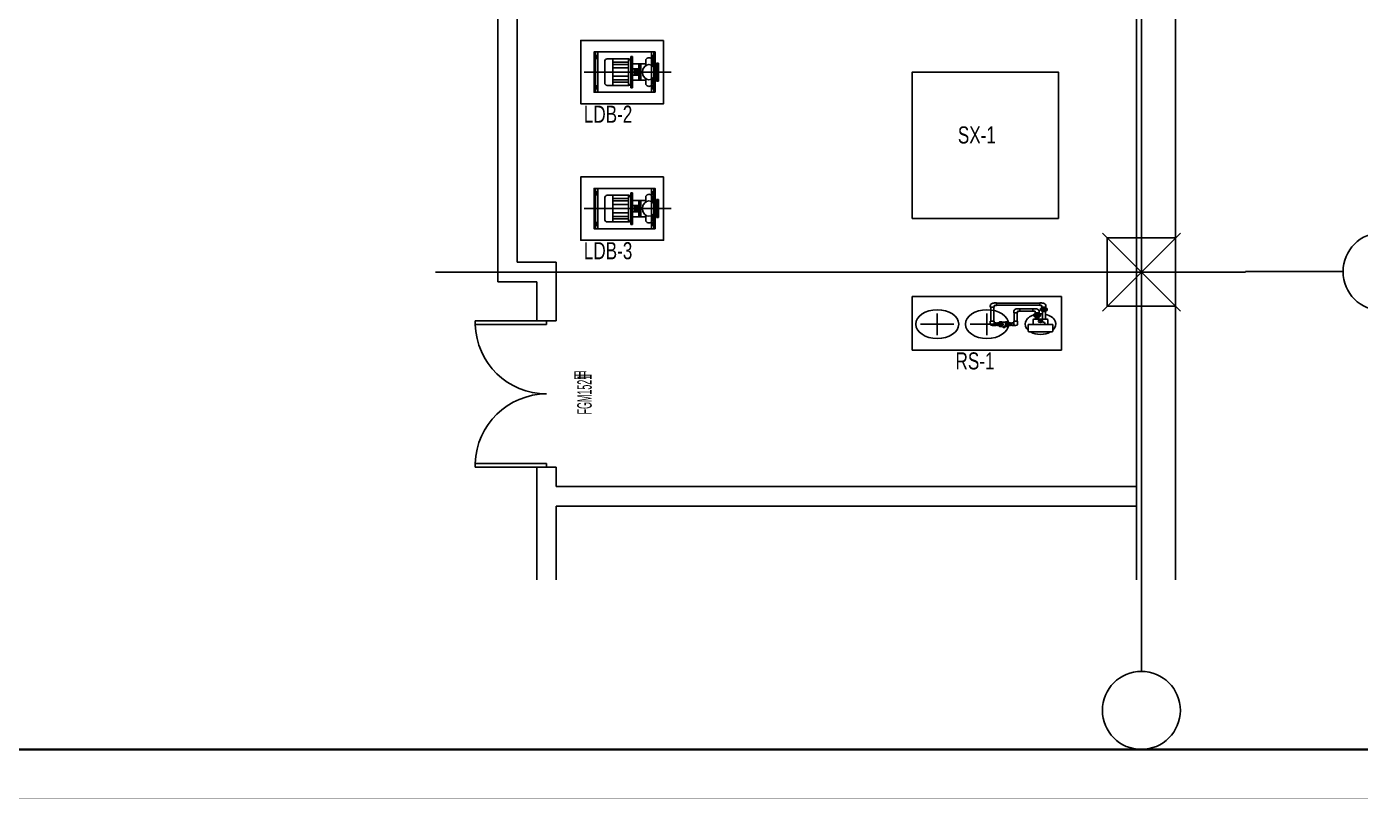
# Model space of a CAD drawing. Extents: x -253824 to 107923, y -224968 to 180578.
# Drawn here: x -190441 to -176763, y -58671 to -50758 of the extents above; entities that cross this region are included whole.
import ezdxf
from ezdxf.enums import TextEntityAlignment as Align

# ---------------------------------------------------------------- set-up
doc = ezdxf.new("R2010")
doc.units = 0
doc.header["$LTSCALE"] = 1000
doc.header["$MEASUREMENT"] = 0
doc.linetypes.add('ACAD_ISO04W100', pattern=[30, 24, -3, 0, -3])
doc.linetypes.add('CENTER', pattern=[2, 1.25, -0.25, 0.25, -0.25])
doc.layers.get('0').update_dxf_attribs({"linetype": 'CONTINUOUS'})
doc.layers.add('00AC-空调设备-131', color=131, linetype='CONTINUOUS', lineweight=18)
doc.layers.add('04-不打印_辅助线', color=165, linetype='CONTINUOUS', plot=False)
for name, color, linetype in [('A_STR-砌块墙', 121, 'CONTINUOUS'), ('A_STR-砼墙', 51, 'CONTINUOUS'), ('A_STR-砼柱', 51, 'CONTINUOUS'), ('ACS_COM_BZ', 3, 'CONTINUOUS'), ('AXIS', 3, 'CONTINUOUS'), ('AXIS_TEXT', 7, 'CONTINUOUS'), ('DEVICE', 2, 'CONTINUOUS'), ('DOOR_FIRE', 220, 'CONTINUOUS'), ('DOOR_FIRE_TEXT', 7, 'CONTINUOUS'), ('DOTE', 1, 'CONTINUOUS'), ('WALL', 9, 'CONTINUOUS'), ('改造', 7, 'CONTINUOUS')]:
    doc.layers.add(name, color=color, linetype=linetype)
doc.styles.add('_TCH_WINDOW', font='ros.shx', dxfattribs={"width": 0.65, "height": 3.5, "bigfont": 'jd.shx'})
doc.styles.add('COMPLEX', font='COMPLEX')
doc.styles.add('HZF', font='ros.shx', dxfattribs={"width": 0.75, "bigfont": 'jd.shx'})

# ---------------------------------------------------------------- blocks, each defined once
blk = doc.blocks.new('图框-A1')
for points, const_width in [([(0, 0), (841, 0), (841, 594), (0, 594)], 0.05), ([(766, 584), (25, 584), (25, 10), (766, 10)], 0.5)]:
    blk.add_lwpolyline(points, close=True, dxfattribs=dict(const_width=const_width))
blk = doc.blocks.new('beng')
at = {"layer": 'DEVICE', "color": 7}
for p, q in [((65, -300), (65, 300)), ((65, 229), (105, 229)), ((85, 259), (85, 194)), ((105, -300), (105, 300)), ((455, -234), (455, 234)), ((1054, -300), (1054, 300)), ((1055, 229), (1095, 229)), ((1075, 259), (1075, 194)), ((1095, -300), (1095, 300)), ((0, -134), (0, 134)), ((294, -122), (294, 122)), ((310, -122), (310, 122)), ((326, -122), (326, 122)), ((326, 47), (439, 47)), ((358, -47), (358, 47)), ((358, 22), (408, 22)), ((408, -47), (408, 47)), ((512, -198), (512, 198)), ((512, 150), (789, 150)), ((512, 115), (789, 115)), ((512, 62), (789, 62)), ((789, -198), (789, 198)), ((85, -259), (85, -194)), ((326, -47), (439, -47)), ((358, -22), (408, -22)), ((512, -62), (789, -62)), ((512, -115), (789, -115)), ((512, -150), (789, -150)), ((1075, -259), (1075, -194)), ((65, -229), (105, -229)), ((1054, -229), (1095, -229))]:
    blk.add_line(p, q, dxfattribs=at)
at = {"layer": 'DEVICE', "color": 7, "linetype": 'CENTER', "ltscale": 500}
blk.add_line((-241, 0), (1293, 0), dxfattribs=at)
at = {"layer": 'DEVICE', "color": 7}
blk.add_lwpolyline([(40, 300), (1120, 300), (1120, -300), (40, -300)], close=True, dxfattribs=at)
for centre in [(85, 229), (1075, 229), (85, -229), (1075, -229)]:
    blk.add_circle(centre, 8.14, dxfattribs=at)
at = {"layer": 'WALL', "ltscale": 0.2}
for p, q in [((471, 234), (439, 234)), ((439, -234), (439, 234)), ((471, -234), (471, 234)), ((16, 134), (-16, 134)), ((-16, -134), (-16, 134)), ((16, -134), (16, 134)), ((89, 96), (16, 96)), ((95, 100), (95, 185)), ((205, 100), (205, 185)), ((439, 122), (205, 122)), ((296, 122), (264, 122)), ((471, -142), (471, 142)), ((889, 198), (512, 198)), ((930, -157), (930, 157)), ((16, -134), (-16, -134)), ((16, -134), (3, -134)), ((89, -96), (16, -96)), ((95, -185), (95, -100)), ((205, -185), (205, -100)), ((206, -122), (439, -122)), ((296, -122), (264, -122)), ((296, -122), (283, -122)), ((889, -198), (512, -198)), ((471, -234), (439, -234)), ((471, -234), (458, -234))]:
    blk.add_line(p, q, dxfattribs=at)
blk.add_circle((150, 0), 114, dxfattribs=at)
for centre, radius, start, end in [((150, 144), 68.9, 36.4877, 143.5123), ((512, 157), 40.7, 90, 180), ((889, 157), 40.7, 0, 90), ((150, -144), 68.9, 216.4877, 323.5123), ((512, -157), 40.7, 180, 270), ((889, -157), 40.7, 270, 0)]:
    blk.add_arc(centre, radius, start, end, dxfattribs=at)
blk = doc.blocks.new('A$C1A1A00B8')
at = {"layer": '00AC-空调设备-131', "color": 8, "lineweight": -3}
for p, q in [((300, 914), (300, 0)), ((2000, 914), (300, 914)), ((2000, 914), (2000, 0)), ((2000, 0), (300, 0))]:
    blk.add_line(p, q, dxfattribs=at)
at = {"layer": '00AC-空调设备-131', "lineweight": -3}
for p, q in [((1261, 802, 0), (1234, 802, 0)), ((1261, 802, 0), (1261, 758, 0)), ((1261, 797, 0), (1753, 797, 0)), ((1261, 762, 0), (1753, 762, 0)), ((1753, 758, 0), (1753, 802, 0)), ((1753, 802, 0), (1779, 802, 0)), ((1190, 732, 0), (1190, 758, 0)), ((1234, 732, 0), (1190, 732, 0)), ((1195, 490, 0), (1195, 732, 0)), ((1230, 490, 0), (1230, 732, 0)), ((1234, 732, 0), (1234, 758, 0)), ((1261, 758, 0), (1234, 758, 0)), ((1458, 634, 0), (1458, 661, 0)), ((1501, 634, 0), (1458, 634, 0)), ((1462, 490, 0), (1462, 634, 0)), ((1497, 490, 0), (1497, 634, 0)), ((1528, 704, 0), (1501, 704, 0)), ((1528, 661, 0), (1501, 661, 0)), ((1501, 634, 0), (1501, 661, 0)), ((1528, 704, 0), (1528, 661, 0)), ((1528, 700, 0), (1676, 700, 0)), ((1528, 665, 0), (1676, 665, 0)), ((1676, 661, 0), (1676, 704, 0)), ((1676, 704, 0), (1702, 704, 0)), ((1676, 661, 0), (1702, 661, 0)), ((1685, 612, 0), (1762, 612, 0)), ((1685, 580, 0), (1685, 612, 0)), ((1694, 577, 0), (1694, 612, 0)), ((1702, 633, 0), (1702, 661, 0)), ((1702, 612, 0), (1702, 633, 0)), ((1702, 633, 0), (1746, 633, 0)), ((1746, 633, 0), (1702, 633, 0)), ((1708, 556, 0), (1708, 633, 0)), ((1724, 556, 0), (1724, 633, 0)), ((1740, 556, 0), (1740, 633, 0)), ((1746, 633, 0), (1746, 661, 0)), ((1746, 612, 0), (1746, 633, 0)), ((1753, 758, 0), (1779, 758, 0)), ((1754, 577, 0), (1754, 612, 0)), ((1762, 678, 0), (1762, 710, 0)), ((1762, 710, 0), (1839, 710, 0)), ((1765, 675, 0), (1762, 678, 0)), ((1762, 580, 0), (1762, 612, 0)), ((1765, 675, 0), (1837, 675, 0)), ((1771, 675, 0), (1771, 710, 0)), ((1779, 731, 0), (1779, 758, 0)), ((1779, 710, 0), (1779, 731, 0)), ((1779, 731, 0), (1823, 731, 0)), ((1823, 731, 0), (1779, 731, 0)), ((1779, 654, 0), (1779, 675, 0)), ((1779, 654, 0), (1823, 654, 0)), ((1783, 654, 0), (1783, 524, 0)), ((1785, 654, 0), (1785, 731, 0)), ((1801, 654, 0), (1801, 731, 0)), ((1817, 654, 0), (1817, 731, 0)), ((1818, 654, 0), (1818, 524, 0)), ((1823, 731, 0), (1823, 758, 0)), ((1823, 710, 0), (1823, 731, 0)), ((1823, 654, 0), (1823, 675, 0)), ((1831, 675, 0), (1831, 710, 0)), ((1839, 678, 0), (1837, 675, 0)), ((1839, 678, 0), (1839, 710, 0)), ((1190, 490, 0), (1234, 490, 0)), ((1190, 490, 0), (1190, 441, 0)), ((1234, 490, 0), (1234, 441, 0)), ((1257, 463, 0), (1234, 463, 0)), ((1257, 463, 0), (1257, 419, 0)), ((1257, 459, 0), (1271, 459, 0)), ((1271, 463, 0), (1292, 463, 0)), ((1271, 419, 0), (1271, 463, 0)), ((1271, 457, 0), (1327, 457, 0)), ((1295, 480, 0), (1292, 477, 0)), ((1292, 405, 0), (1292, 477, 0)), ((1292, 471, 0), (1327, 471, 0)), ((1295, 480, 0), (1327, 480, 0)), ((1327, 403, 0), (1327, 480, 0)), ((1397, 480, 0), (1365, 480, 0)), ((1365, 403, 0), (1365, 480, 0)), ((1400, 471, 0), (1365, 471, 0)), ((1421, 457, 0), (1365, 457, 0)), ((1397, 480, 0), (1400, 477, 0)), ((1400, 405, 0), (1400, 477, 0)), ((1421, 463, 0), (1400, 463, 0)), ((1421, 463, 0), (1421, 419, 0)), ((1421, 459, 0), (1435, 459, 0)), ((1435, 463, 0), (1458, 463, 0)), ((1435, 463, 0), (1435, 419, 0)), ((1458, 490, 0), (1501, 490, 0)), ((1458, 490, 0), (1458, 441, 0)), ((1501, 490, 0), (1501, 441, 0)), ((1678, 435, 0), (1678, 517, 0)), ((1688, 577, 0), (1685, 580, 0)), ((1839, 524, 0), (1685, 524, 0)), ((1688, 577, 0), (1760, 577, 0)), ((1702, 556, 0), (1702, 577, 0)), ((1702, 556, 0), (1746, 556, 0)), ((1706, 556, 0), (1706, 524, 0)), ((1741, 556, 0), (1741, 524, 0)), ((1746, 556, 0), (1746, 577, 0)), ((1762, 580, 0), (1760, 577, 0)), ((1846, 435, 0), (1846, 517, 0)), ((1257, 419, 0), (1212, 419, 0)), ((1257, 424, 0), (1271, 424, 0)), ((1271, 441, 0), (1327, 441, 0)), ((1271, 425, 0), (1327, 425, 0)), ((1271, 419, 0), (1292, 419, 0)), ((1292, 411, 0), (1327, 411, 0)), ((1292, 405, 0), (1295, 403, 0)), ((1295, 403, 0), (1327, 403, 0)), ((1335, 384, 0), (1333, 393, 0)), ((1333, 393, 0), (1359, 393, 0)), ((1335, 384, 0), (1357, 384, 0)), ((1339, 407, 0), (1339, 393, 0)), ((1353, 407, 0), (1353, 393, 0)), ((1357, 384, 0), (1359, 393, 0)), ((1421, 441, 0), (1365, 441, 0)), ((1421, 425, 0), (1365, 425, 0)), ((1400, 411, 0), (1365, 411, 0)), ((1397, 403, 0), (1365, 403, 0)), ((1400, 405, 0), (1397, 403, 0)), ((1421, 419, 0), (1400, 419, 0)), ((1421, 424, 0), (1435, 424, 0)), ((1435, 419, 0), (1479, 419, 0)), ((1902, 435, 0), (1622, 435, 0))]:
    blk.add_line(p, q, dxfattribs=at)
at = {"layer": '00AC-空调设备-131', "linetype": 'ACAD_ISO04W100', "lineweight": -3, "ltscale": 3}
for p, q in [((585, 622, 0), (585, 254, 0)), ((1152, 622, 0), (1152, 254, 0)), ((775, 441, 0), (394, 441, 0)), ((1343, 441, 0), (962, 441, 0))]:
    blk.add_line(p, q, dxfattribs=at)
at = {"layer": '00AC-空调设备-131', "lineweight": -3, "elevation": 0}
blk.add_lwpolyline([(1902, 435), (1902, 323, -0.414214), (1888, 309), (1636, 309, -0.414214), (1622, 323), (1622, 435)], format="xyb", dxfattribs=at)
at = {"layer": '00AC-空调设备-131', "lineweight": -3}
for centre, radius in [((585, 441, 0), 245), ((1152, 441, 0), 245), ((1762, 492, 0), 24.6), ((1762, 492, 0), 3.24)]:
    blk.add_circle(centre, radius, dxfattribs=at)
for centre, radius, start, end in [((1234, 758, 0), 43.4, 90, 180), ((1779, 758, 0), 43.4, 0, 90), ((1501, 661, 0), 43.4, 90, 180), ((1702, 661, 0), 43.4, 0, 90), ((1762, 441, 0), 175, 83.1079, 95.5089), ((1346, 441, 0), 34.4, 56.6676, 123.3324), ((1762, 441, 0), 175, 116.1039, 216.8699), ((1685, 517, 0), 7, 90, 180), ((1762, 441, 0), 175, 323.1301, 71.3371), ((1839, 517, 0), 7, 0, 90), ((1212, 441, 0), 21.7, 180, 0), ((1346, 441, 0), 34.4, 236.6676, 303.3324), ((1479, 441, 0), 21.7, 180, 0), ((1762, 441, 0), 175, 228.9216, 311.0784)]:
    blk.add_arc(centre, radius, start, end, dxfattribs=at)
blk.add_open_spline([(1816, 435, 0), (1815, 446, 0), (1808, 476, 0), (1780, 486, 0), (1762, 492, 0)], degree=3, knots=[3.239693, 3.239693, 3.239693, 3.239693, 26.74775, 62.73993, 62.73993, 62.73993, 62.73993], dxfattribs=at)
blk = doc.blocks.new('_FZHK')
blk.add_lwpolyline([(-0.5, -0.5), (0.5, -0.5), (0.5, 0.5), (-0.5, 0.5)], close=True)
blk = doc.blocks.new('700x700方柱')
at = {"layer": '04-不打印_辅助线'}
for p, q in [((-400, -400), (400, 400)), ((-400, 400), (400, -400))]:
    blk.add_line(p, q, dxfattribs=at)
at = {"layer": 'A_STR-砼柱', "xscale": 700, "yscale": 700, "zscale": 700}
blk.add_blockref('_FZHK', (0, 0), dxfattribs=at)
blk = doc.blocks.new('_AXISO')
blk.add_circle((0, 0), 0.5)
at = {"layer": 'AXIS_TEXT', "style": 'COMPLEX', "width": 1.041667}
blk.add_attdef('A', text='', height=0.56, dxfattribs=at).set_placement((-0.25, -0.28), (0.25, -0.28), align=Align.FIT)
blk = doc.blocks.new('13')
at = {"layer": 'A_STR-砌块墙'}
for p, q in [((-161, 100), (-161, -9250)), ((39, -150), (39, -9050)), ((39, -9050), (439, -9050)), ((439, -9650), (439, -9050)), ((-161, -9250), (239, -9250)), ((239, -9250), (239, -9650)), ((239, -9650), (439, -9650)), ((439, -11150), (239, -11150)), ((239, -11150), (239, -11450)), ((439, -11350), (439, -11150)), ((439, -11350), (6389, -11350)), ((6389, -11350), (6389, -11550)), ((239, -11450), (239, -12305)), ((439, -11550), (6389, -11550)), ((439, -11550), (439, -12305))]:
    blk.add_line(p, q, dxfattribs=at)
at = {"layer": 'A_STR-砼墙'}
for p, q in [((6389, -4650), (6389, -12305)), ((6789, -4650), (6789, -12305))]:
    blk.add_line(p, q, dxfattribs=at)
at = {"layer": 'AXIS'}
for p, q in [((7508, -9146), (8508, -9146)), ((6439, -12245), (6439, -13245))]:
    blk.add_line(p, q, dxfattribs=at)
at = {"layer": 'DOOR_FIRE'}
for p, q in [((339, -9650), (-392, -9650)), ((-392, -9688), (-392, -9650)), ((339, -9688), (-392, -9688)), ((339, -9650), (339, -9688)), ((339, -11113), (-392, -11113)), ((-392, -11113), (-392, -11150)), ((339, -11150), (-392, -11150)), ((339, -11150), (339, -11113))]:
    blk.add_line(p, q, dxfattribs=at)
for centre, start, end in [((339, -9669), 181.4693, 270), ((339, -11131), 90, 178.5307)]:
    blk.add_arc(centre, 731, start, end, dxfattribs=at)
at = {"layer": 'DOTE'}
for p, q in [((6439, -12245), (6439, 1039)), ((7508, -9150), (-800, -9150))]:
    blk.add_line(p, q, dxfattribs=at)
at = {"layer": 'A_STR-砼柱'}
blk.add_blockref('700x700方柱', (6439, -9150), dxfattribs=at)
at = {"layer": 'AXIS', "xscale": 800, "yscale": 800, "zscale": 800, "rotation": 90}
blk.add_blockref('_AXISO', (8908, -9146), dxfattribs=at)
at = {"layer": 'AXIS', "xscale": 800, "yscale": 800, "zscale": 800}
blk.add_blockref('_AXISO', (6439, -13645), dxfattribs=at)
at = {"layer": 'DOOR_FIRE_TEXT', "style": '_TCH_WINDOW'}
for s, height, width, p in [('甲', 174, 0.65, (802, -10262)), ('FGM1521', 148.8, 0.458824, (802, -10610))]:
    blk.add_text(s, height=height, rotation=90, dxfattribs=dict(at, width=width)).set_placement(p)

msp = doc.modelspace()

# ---------------------------------------------------------------- linework, layer by layer
at = {"layer": 'ACS_COM_BZ', "color": 8}
for points in [[(-183909, -50899), (-184759, -50899), (-184759, -51549), (-183909, -51549), (-183909, -50899)], [(-183909, -52299), (-184759, -52299), (-184759, -52949), (-183909, -52949), (-183909, -52299)]]:
    msp.add_lwpolyline(points, dxfattribs=at)
at = {"layer": 'ACS_COM_BZ'}
msp.add_lwpolyline([(-181359, -52724), (-179859, -52724), (-179859, -51224), (-181359, -51224)], close=True, dxfattribs=at)

# ---------------------------------------------------------------- block references
at = {"xscale": 50, "yscale": 50, "zscale": 50}
msp.add_blockref('图框-A1', (-211773, -58669), dxfattribs=at)
at = {"xscale": 0.5806, "yscale": 0.6897, "rotation": 180}
for p in [(-183972, -51224), (-183972, -52624)]:
    msp.add_blockref('beng', p, dxfattribs=at)
at = {"layer": '00AC-空调设备-131', "xscale": 0.9, "yscale": 0.60175, "zscale": 0.776471}
msp.add_blockref('A$C1A1A00B8', (-181629, -54074), dxfattribs=at)
at = {"layer": 'ACS_COM_BZ'}
msp.add_blockref('13', (-185448, -44124), dxfattribs=at)

# ---------------------------------------------------------------- texts
at = {"layer": '改造', "color": 6, "style": 'HZF', "width": 0.75}
for s, p in [('LDB-2', (-184727, -51743)), ('SX-1', (-180891, -51956)), ('LDB-3', (-184727, -53143)), ('RS-1', (-180915, -54273))]:
    msp.add_text(s, height=175, dxfattribs=at).set_placement(p)

doc.saveas('drawing.dxf')
